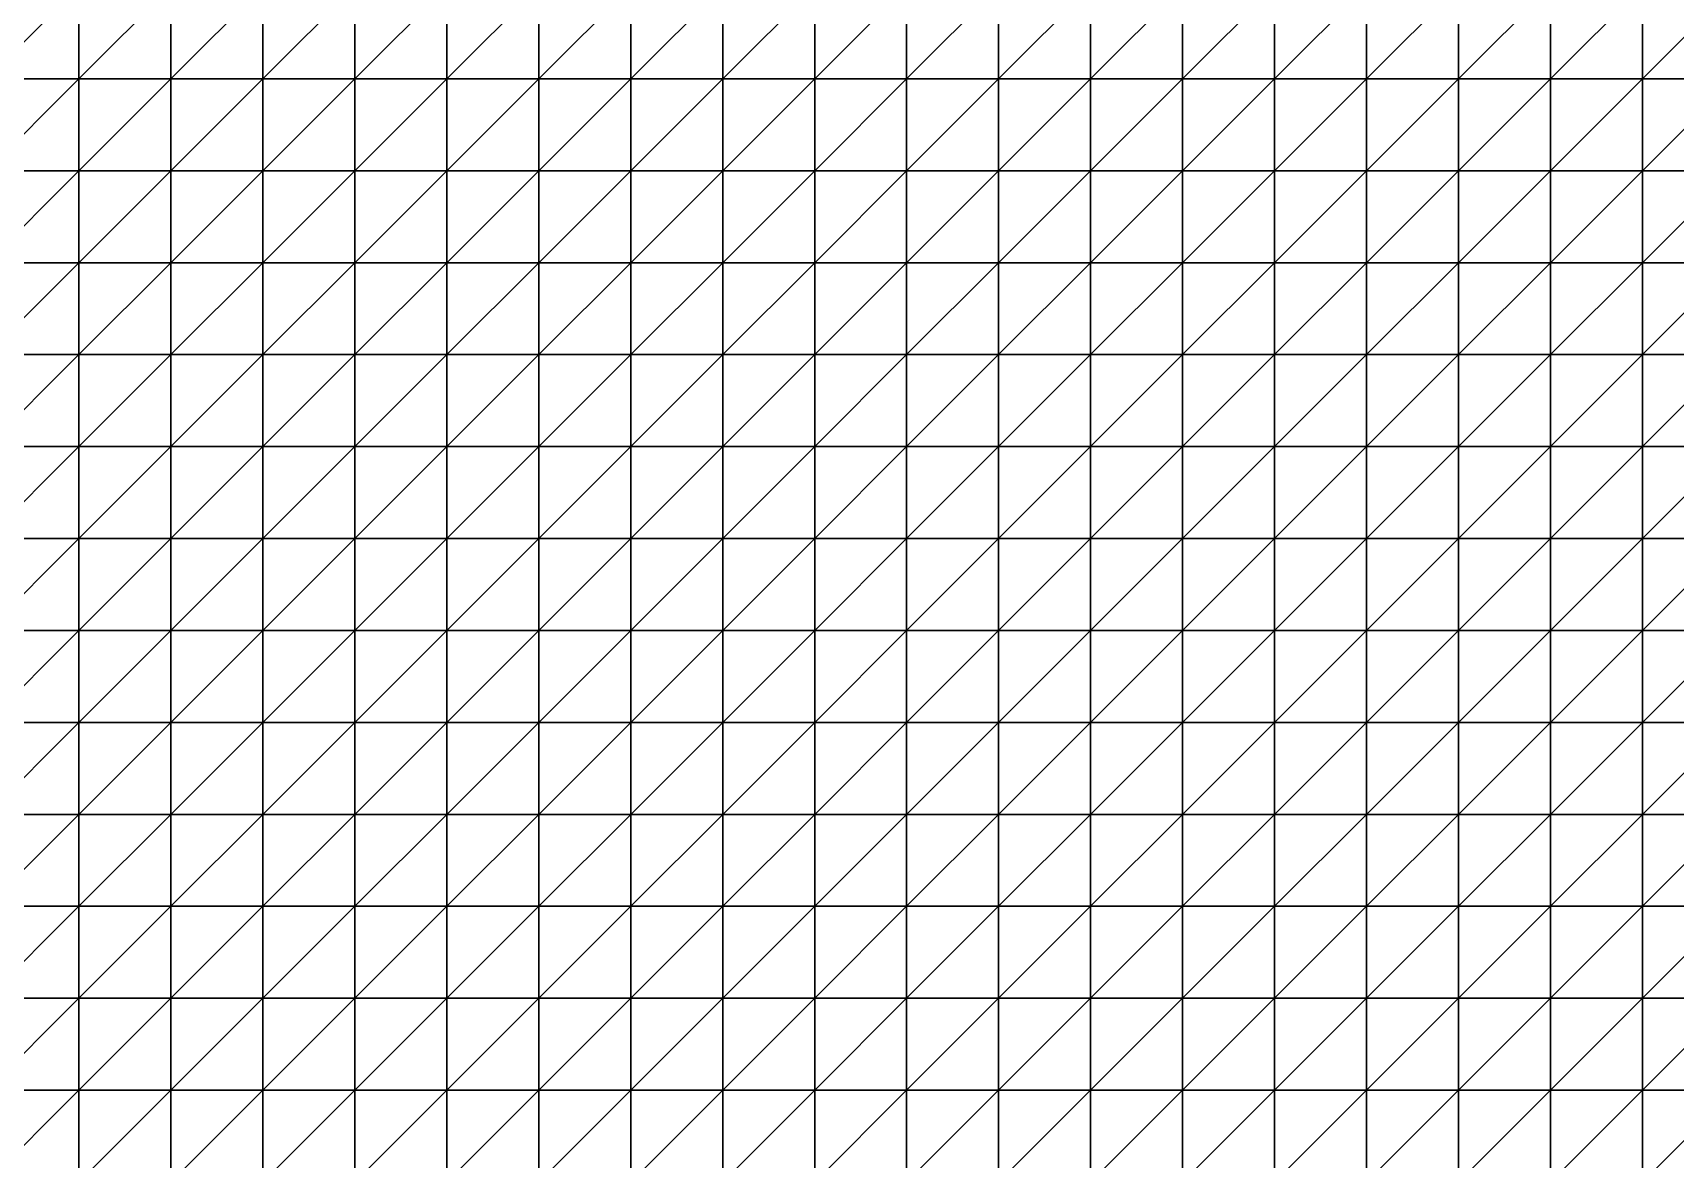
# Model space of a CAD drawing. Extents: x 504700 to 505400, y 9011750 to 9012250.
# Drawn here: x 505045 to 505223.5, y 9011872.5 to 9011995 of the extents above; entities that cross this region are included whole.
import ezdxf

# ---------------------------------------------------------------- set-up
doc = ezdxf.new("R2010")
doc.units = 0

msp = doc.modelspace()

# ---------------------------------------------------------------- linework, layer by layer
at = {"layer": 'TOPO_JUNI'}
for points in [[(505040, 9011990, 260), (505050, 9011990, 260), (505050, 9012000, 260)], [(505040, 9011990, 260), (505050, 9012000, 260), (505040, 9012000, 260)], [(505050, 9011990, 260), (505060, 9011990, 260), (505060, 9012000, 260)], [(505050, 9011990, 260), (505060, 9012000, 260), (505050, 9012000, 260)], [(505060, 9011990, 260), (505070, 9011990, 260), (505070, 9012000, 260)], [(505060, 9011990, 260), (505070, 9012000, 260), (505060, 9012000, 260)], [(505070, 9011990, 260), (505080, 9011990, 260), (505080, 9012000, 260)], [(505070, 9011990, 260), (505080, 9012000, 260), (505070, 9012000, 260)], [(505080, 9011990, 260), (505090, 9011990, 261.23), (505090, 9012000, 260)], [(505080, 9011990, 260), (505090, 9012000, 260), (505080, 9012000, 260)], [(505090, 9011990, 261.23), (505100, 9011990, 270.99), (505100, 9012000, 270)], [(505090, 9011990, 261.23), (505100, 9012000, 270), (505090, 9012000, 260)], [(505100, 9011990, 270.99), (505110, 9011990, 280.83), (505110, 9012000, 280)], [(505100, 9011990, 270.99), (505110, 9012000, 280), (505100, 9012000, 270)], [(505110, 9011990, 280.83), (505120, 9011990, 290.71), (505120, 9012000, 290)], [(505110, 9011990, 280.83), (505120, 9012000, 290), (505110, 9012000, 280)], [(505120, 9011990, 290.71), (505130, 9011990, 300.62), (505130, 9012000, 300)], [(505120, 9011990, 290.71), (505130, 9012000, 300), (505120, 9012000, 290)], [(505130, 9011990, 300.62), (505140, 9011990, 310.55), (505140, 9012000, 310)], [(505130, 9011990, 300.62), (505140, 9012000, 310), (505130, 9012000, 300)], [(505140, 9011990, 310.55), (505150, 9011990, 320.5), (505150, 9012000, 320)], [(505140, 9011990, 310.55), (505150, 9012000, 320), (505140, 9012000, 310)], [(505150, 9011990, 320.5), (505160, 9011990, 330.45), (505160, 9012000, 330)], [(505150, 9011990, 320.5), (505160, 9012000, 330), (505150, 9012000, 320)], [(505160, 9011990, 330.45), (505170, 9011990, 338.99), (505170, 9012000, 338.82)], [(505160, 9011990, 330.45), (505170, 9012000, 338.82), (505160, 9012000, 330)], [(505170, 9011990, 338.99), (505180, 9011990, 339.29), (505180, 9012000, 339.11)], [(505170, 9011990, 338.99), (505180, 9012000, 339.11), (505170, 9012000, 338.82)], [(505180, 9011990, 339.29), (505190, 9011990, 339.64), (505190, 9012000, 339.47)], [(505180, 9011990, 339.29), (505190, 9012000, 339.47), (505180, 9012000, 339.11)], [(505190, 9011990, 339.64), (505200, 9011990, 340.1), (505200, 9012000, 339.92)], [(505190, 9011990, 339.64), (505200, 9012000, 339.92), (505190, 9012000, 339.47)], [(505200, 9011990, 340.1), (505210, 9011990, 340.62), (505210, 9012000, 340.45)], [(505200, 9011990, 340.1), (505210, 9012000, 340.45), (505200, 9012000, 339.92)], [(505210, 9011990, 340.62), (505220, 9011990, 341.24), (505220, 9012000, 341.06)], [(505210, 9011990, 340.62), (505220, 9012000, 341.06), (505210, 9012000, 340.45)], [(505220, 9011990, 341.24), (505230, 9011990, 341.9), (505230, 9012000, 341.72)], [(505220, 9011990, 341.24), (505230, 9012000, 341.72), (505220, 9012000, 341.06)], [(505040, 9011980, 260), (505050, 9011980, 260), (505050, 9011990, 260)], [(505040, 9011980, 260), (505050, 9011990, 260), (505040, 9011990, 260)], [(505050, 9011980, 260), (505060, 9011980, 260), (505060, 9011990, 260)], [(505050, 9011980, 260), (505060, 9011990, 260), (505050, 9011990, 260)], [(505060, 9011980, 260), (505070, 9011980, 260), (505070, 9011990, 260)], [(505060, 9011980, 260), (505070, 9011990, 260), (505060, 9011990, 260)], [(505070, 9011980, 260), (505080, 9011980, 260), (505080, 9011990, 260)], [(505070, 9011980, 260), (505080, 9011990, 260), (505070, 9011990, 260)], [(505080, 9011980, 260), (505090, 9011980, 264.72), (505090, 9011990, 261.23)], [(505080, 9011980, 260), (505090, 9011990, 261.23), (505080, 9011990, 260)], [(505090, 9011980, 264.72), (505100, 9011980, 273.85), (505100, 9011990, 270.99)], [(505090, 9011980, 264.72), (505100, 9011990, 270.99), (505090, 9011990, 261.23)], [(505100, 9011980, 273.85), (505110, 9011980, 283.25), (505110, 9011990, 280.83)], [(505100, 9011980, 273.85), (505110, 9011990, 280.83), (505100, 9011990, 270.99)], [(505110, 9011980, 283.25), (505120, 9011980, 292.8), (505120, 9011990, 290.71)], [(505110, 9011980, 283.25), (505120, 9011990, 290.71), (505110, 9011990, 280.83)], [(505120, 9011980, 292.8), (505130, 9011980, 302.46), (505130, 9011990, 300.62)], [(505120, 9011980, 292.8), (505130, 9011990, 300.62), (505120, 9011990, 290.71)], [(505130, 9011980, 302.46), (505140, 9011980, 312.19), (505140, 9011990, 310.55)], [(505130, 9011980, 302.46), (505140, 9011990, 310.55), (505130, 9011990, 300.62)], [(505140, 9011980, 312.19), (505150, 9011980, 321.98), (505150, 9011990, 320.5)], [(505140, 9011980, 312.19), (505150, 9011990, 320.5), (505140, 9011990, 310.55)], [(505150, 9011980, 321.98), (505160, 9011980, 331.8), (505160, 9011990, 330.45)], [(505150, 9011980, 321.98), (505160, 9011990, 330.45), (505150, 9011990, 320.5)], [(505160, 9011980, 331.8), (505170, 9011980, 339.15), (505170, 9011990, 338.99)], [(505160, 9011980, 331.8), (505170, 9011990, 338.99), (505160, 9011990, 330.45)], [(505170, 9011980, 339.15), (505180, 9011980, 339.44), (505180, 9011990, 339.29)], [(505170, 9011980, 339.15), (505180, 9011990, 339.29), (505170, 9011990, 338.99)], [(505180, 9011980, 339.44), (505190, 9011980, 339.8), (505190, 9011990, 339.64)], [(505180, 9011980, 339.44), (505190, 9011990, 339.64), (505180, 9011990, 339.29)], [(505190, 9011980, 339.8), (505200, 9011980, 340.25), (505200, 9011990, 340.1)], [(505190, 9011980, 339.8), (505200, 9011990, 340.1), (505190, 9011990, 339.64)], [(505200, 9011980, 340.25), (505210, 9011980, 340.78), (505210, 9011990, 340.62)], [(505200, 9011980, 340.25), (505210, 9011990, 340.62), (505200, 9011990, 340.1)], [(505210, 9011980, 340.78), (505220, 9011980, 341.39), (505220, 9011990, 341.24)], [(505210, 9011980, 340.78), (505220, 9011990, 341.24), (505210, 9011990, 340.62)], [(505220, 9011980, 341.39), (505230, 9011980, 342.05), (505230, 9011990, 341.9)], [(505220, 9011980, 341.39), (505230, 9011990, 341.9), (505220, 9011990, 341.24)], [(505040, 9011970, 260), (505050, 9011970, 260), (505050, 9011980, 260)], [(505040, 9011970, 260), (505050, 9011980, 260), (505040, 9011980, 260)], [(505050, 9011970, 260), (505060, 9011970, 260), (505060, 9011980, 260)], [(505050, 9011970, 260), (505060, 9011980, 260), (505050, 9011980, 260)], [(505060, 9011970, 260), (505070, 9011970, 260), (505070, 9011980, 260)], [(505060, 9011970, 260), (505070, 9011980, 260), (505060, 9011980, 260)], [(505070, 9011970, 260), (505080, 9011970, 262.43), (505080, 9011980, 260)], [(505070, 9011970, 260), (505080, 9011980, 260), (505070, 9011980, 260)], [(505080, 9011970, 262.43), (505090, 9011970, 270), (505090, 9011980, 264.72)], [(505080, 9011970, 262.43), (505090, 9011980, 264.72), (505080, 9011980, 260)], [(505090, 9011970, 270), (505100, 9011970, 278.31), (505100, 9011980, 273.85)], [(505090, 9011970, 270), (505100, 9011980, 273.85), (505090, 9011980, 264.72)], [(505100, 9011970, 278.31), (505110, 9011970, 287.08), (505110, 9011980, 283.25)], [(505100, 9011970, 278.31), (505110, 9011980, 283.25), (505100, 9011980, 273.85)], [(505110, 9011970, 287.08), (505120, 9011970, 296.16), (505120, 9011980, 292.8)], [(505110, 9011970, 287.08), (505120, 9011980, 292.8), (505110, 9011980, 283.25)], [(505120, 9011970, 296.16), (505130, 9011970, 305.44), (505130, 9011980, 302.46)], [(505120, 9011970, 296.16), (505130, 9011980, 302.46), (505120, 9011980, 292.8)], [(505130, 9011970, 305.44), (505140, 9011970, 314.87), (505140, 9011980, 312.19)], [(505130, 9011970, 305.44), (505140, 9011980, 312.19), (505130, 9011980, 302.46)], [(505140, 9011970, 314.87), (505150, 9011970, 324.4), (505150, 9011980, 321.98)], [(505140, 9011970, 314.87), (505150, 9011980, 321.98), (505140, 9011980, 312.19)], [(505150, 9011970, 324.4), (505160, 9011970, 334.02), (505160, 9011980, 331.8)], [(505150, 9011970, 324.4), (505160, 9011980, 331.8), (505150, 9011980, 321.98)], [(505160, 9011970, 334.02), (505170, 9011970, 339.3), (505170, 9011980, 339.15)], [(505160, 9011970, 334.02), (505170, 9011980, 339.15), (505160, 9011980, 331.8)], [(505170, 9011970, 339.3), (505180, 9011970, 339.59), (505180, 9011980, 339.44)], [(505170, 9011970, 339.3), (505180, 9011980, 339.44), (505170, 9011980, 339.15)], [(505180, 9011970, 339.59), (505190, 9011970, 339.94), (505190, 9011980, 339.8)], [(505180, 9011970, 339.59), (505190, 9011980, 339.8), (505180, 9011980, 339.44)], [(505190, 9011970, 339.94), (505200, 9011970, 340.39), (505200, 9011980, 340.25)], [(505190, 9011970, 339.94), (505200, 9011980, 340.25), (505190, 9011980, 339.8)], [(505200, 9011970, 340.39), (505210, 9011970, 340.92), (505210, 9011980, 340.78)], [(505200, 9011970, 340.39), (505210, 9011980, 340.78), (505200, 9011980, 340.25)], [(505210, 9011970, 340.92), (505220, 9011970, 341.53), (505220, 9011980, 341.39)], [(505210, 9011970, 340.92), (505220, 9011980, 341.39), (505210, 9011980, 340.78)], [(505220, 9011970, 341.53), (505230, 9011970, 342.19), (505230, 9011980, 342.05)], [(505220, 9011970, 341.53), (505230, 9011980, 342.05), (505220, 9011980, 341.39)], [(505040, 9011960, 261.23), (505050, 9011960, 260), (505050, 9011970, 260)], [(505040, 9011960, 261.23), (505050, 9011970, 260), (505040, 9011970, 260)], [(505050, 9011960, 260), (505060, 9011960, 261.23), (505060, 9011970, 260)], [(505050, 9011960, 260), (505060, 9011970, 260), (505050, 9011970, 260)], [(505060, 9011960, 261.23), (505070, 9011960, 264.72), (505070, 9011970, 260)], [(505060, 9011960, 261.23), (505070, 9011970, 260), (505060, 9011970, 260)], [(505070, 9011960, 264.72), (505080, 9011960, 270), (505080, 9011970, 262.43)], [(505070, 9011960, 264.72), (505080, 9011970, 262.43), (505070, 9011970, 260)], [(505080, 9011960, 270), (505090, 9011960, 276.57), (505090, 9011970, 270)], [(505080, 9011960, 270), (505090, 9011970, 270), (505080, 9011970, 262.43)], [(505090, 9011960, 276.57), (505100, 9011960, 284.03), (505100, 9011970, 278.31)], [(505090, 9011960, 276.57), (505100, 9011970, 278.31), (505090, 9011970, 270)], [(505100, 9011960, 284.03), (505110, 9011960, 292.11), (505110, 9011970, 287.08)], [(505100, 9011960, 284.03), (505110, 9011970, 287.08), (505100, 9011970, 278.31)], [(505110, 9011960, 292.11), (505120, 9011960, 300.62), (505120, 9011970, 296.16)], [(505110, 9011960, 292.11), (505120, 9011970, 296.16), (505110, 9011970, 287.08)], [(505120, 9011960, 300.62), (505130, 9011960, 309.44), (505130, 9011970, 305.44)], [(505120, 9011960, 300.62), (505130, 9011970, 305.44), (505120, 9011970, 296.16)], [(505130, 9011960, 309.44), (505140, 9011960, 318.49), (505140, 9011970, 314.87)], [(505130, 9011960, 309.44), (505140, 9011970, 314.87), (505130, 9011970, 305.44)], [(505140, 9011960, 318.49), (505150, 9011960, 327.7), (505150, 9011970, 324.4)], [(505140, 9011960, 318.49), (505150, 9011970, 324.4), (505140, 9011970, 314.87)], [(505150, 9011960, 327.7), (505160, 9011960, 337.05), (505160, 9011970, 334.02)], [(505150, 9011960, 327.7), (505160, 9011970, 334.02), (505150, 9011970, 324.4)], [(505160, 9011960, 337.05), (505170, 9011960, 339.43), (505170, 9011970, 339.3)], [(505160, 9011960, 337.05), (505170, 9011970, 339.3), (505160, 9011970, 334.02)], [(505170, 9011960, 339.43), (505180, 9011960, 339.71), (505180, 9011970, 339.59)], [(505170, 9011960, 339.43), (505180, 9011970, 339.59), (505170, 9011970, 339.3)], [(505180, 9011960, 339.71), (505190, 9011960, 340.07), (505190, 9011970, 339.94)], [(505180, 9011960, 339.71), (505190, 9011970, 339.94), (505180, 9011970, 339.59)], [(505190, 9011960, 340.07), (505200, 9011960, 340.52), (505200, 9011970, 340.39)], [(505190, 9011960, 340.07), (505200, 9011970, 340.39), (505190, 9011970, 339.94)], [(505200, 9011960, 340.52), (505210, 9011960, 341.04), (505210, 9011970, 340.92)], [(505200, 9011960, 340.52), (505210, 9011970, 340.92), (505200, 9011970, 340.39)], [(505210, 9011960, 341.04), (505220, 9011960, 341.65), (505220, 9011970, 341.53)], [(505210, 9011960, 341.04), (505220, 9011970, 341.53), (505210, 9011970, 340.92)], [(505220, 9011960, 341.65), (505230, 9011960, 342.31), (505230, 9011970, 342.19)], [(505220, 9011960, 341.65), (505230, 9011970, 342.19), (505220, 9011970, 341.53)], [(505040, 9011950, 270.99), (505050, 9011950, 270), (505050, 9011960, 260)], [(505040, 9011950, 270.99), (505050, 9011960, 260), (505040, 9011960, 261.23)], [(505050, 9011950, 270), (505060, 9011950, 270.99), (505060, 9011960, 261.23)], [(505050, 9011950, 270), (505060, 9011960, 261.23), (505050, 9011960, 260)], [(505060, 9011950, 270.99), (505070, 9011950, 273.85), (505070, 9011960, 264.72)], [(505060, 9011950, 270.99), (505070, 9011960, 264.72), (505060, 9011960, 261.23)], [(505070, 9011950, 273.85), (505080, 9011950, 278.31), (505080, 9011960, 270)], [(505070, 9011950, 273.85), (505080, 9011960, 270), (505070, 9011960, 264.72)], [(505080, 9011950, 278.31), (505090, 9011950, 284.03), (505090, 9011960, 276.57)], [(505080, 9011950, 278.31), (505090, 9011960, 276.57), (505080, 9011960, 270)], [(505090, 9011950, 284.03), (505100, 9011950, 290.71), (505100, 9011960, 284.03)], [(505090, 9011950, 284.03), (505100, 9011960, 284.03), (505090, 9011960, 276.57)], [(505100, 9011950, 290.71), (505110, 9011950, 298.1), (505110, 9011960, 292.11)], [(505100, 9011950, 290.71), (505110, 9011960, 292.11), (505100, 9011960, 284.03)], [(505110, 9011950, 298.1), (505120, 9011950, 306.02), (505120, 9011960, 300.62)], [(505110, 9011950, 298.1), (505120, 9011960, 300.62), (505110, 9011960, 292.11)], [(505120, 9011950, 306.02), (505130, 9011950, 314.34), (505130, 9011960, 309.44)], [(505120, 9011950, 306.02), (505130, 9011960, 309.44), (505120, 9011960, 300.62)], [(505130, 9011950, 314.34), (505140, 9011950, 322.96), (505140, 9011960, 318.49)], [(505130, 9011950, 314.34), (505140, 9011960, 318.49), (505130, 9011960, 309.44)], [(505140, 9011950, 322.96), (505150, 9011950, 331.8), (505150, 9011960, 327.7)], [(505140, 9011950, 322.96), (505150, 9011960, 327.7), (505140, 9011960, 318.49)], [(505150, 9011950, 331.8), (505160, 9011950, 339.34), (505160, 9011960, 337.05)], [(505150, 9011950, 331.8), (505160, 9011960, 337.05), (505150, 9011960, 327.7)], [(505160, 9011950, 339.34), (505170, 9011950, 339.54), (505170, 9011960, 339.43)], [(505160, 9011950, 339.34), (505170, 9011960, 339.43), (505160, 9011960, 337.05)], [(505170, 9011950, 339.54), (505180, 9011950, 339.83), (505180, 9011960, 339.71)], [(505170, 9011950, 339.54), (505180, 9011960, 339.71), (505170, 9011960, 339.43)], [(505180, 9011950, 339.83), (505190, 9011950, 340.18), (505190, 9011960, 340.07)], [(505180, 9011950, 339.83), (505190, 9011960, 340.07), (505180, 9011960, 339.71)], [(505190, 9011950, 340.18), (505200, 9011950, 340.63), (505200, 9011960, 340.52)], [(505190, 9011950, 340.18), (505200, 9011960, 340.52), (505190, 9011960, 340.07)], [(505200, 9011950, 340.63), (505210, 9011950, 341.15), (505210, 9011960, 341.04)], [(505200, 9011950, 340.63), (505210, 9011960, 341.04), (505200, 9011960, 340.52)], [(505210, 9011950, 341.15), (505220, 9011950, 341.76), (505220, 9011960, 341.65)], [(505210, 9011950, 341.15), (505220, 9011960, 341.65), (505210, 9011960, 341.04)], [(505220, 9011950, 341.76), (505230, 9011950, 342.42), (505230, 9011960, 342.31)], [(505220, 9011950, 341.76), (505230, 9011960, 342.31), (505220, 9011960, 341.65)], [(505040, 9011940, 280.83), (505050, 9011940, 280), (505050, 9011950, 270)], [(505040, 9011940, 280.83), (505050, 9011950, 270), (505040, 9011950, 270.99)], [(505050, 9011940, 280), (505060, 9011940, 280.83), (505060, 9011950, 270.99)], [(505050, 9011940, 280), (505060, 9011950, 270.99), (505050, 9011950, 270)], [(505060, 9011940, 280.83), (505070, 9011940, 283.25), (505070, 9011950, 273.85)], [(505060, 9011940, 280.83), (505070, 9011950, 273.85), (505060, 9011950, 270.99)], [(505070, 9011940, 283.25), (505080, 9011940, 287.08), (505080, 9011950, 278.31)], [(505070, 9011940, 283.25), (505080, 9011950, 278.31), (505070, 9011950, 273.85)], [(505080, 9011940, 287.08), (505090, 9011940, 292.11), (505090, 9011950, 284.03)], [(505080, 9011940, 287.08), (505090, 9011950, 284.03), (505080, 9011950, 278.31)], [(505090, 9011940, 292.11), (505100, 9011940, 298.1), (505100, 9011950, 290.71)], [(505090, 9011940, 292.11), (505100, 9011950, 290.71), (505090, 9011950, 284.03)], [(505100, 9011940, 298.1), (505110, 9011940, 304.85), (505110, 9011950, 298.1)], [(505100, 9011940, 298.1), (505110, 9011950, 298.1), (505100, 9011950, 290.71)], [(505110, 9011940, 304.85), (505120, 9011940, 312.19), (505120, 9011950, 306.02)], [(505110, 9011940, 304.85), (505120, 9011950, 306.02), (505110, 9011950, 298.1)], [(505120, 9011940, 312.19), (505130, 9011940, 320), (505130, 9011950, 314.34)], [(505120, 9011940, 312.19), (505130, 9011950, 314.34), (505120, 9011950, 306.02)], [(505130, 9011940, 320), (505140, 9011940, 328.17), (505140, 9011950, 322.96)], [(505130, 9011940, 320), (505140, 9011950, 322.96), (505130, 9011950, 314.34)], [(505140, 9011940, 328.17), (505150, 9011940, 336.62), (505150, 9011950, 331.8)], [(505140, 9011940, 328.17), (505150, 9011950, 331.8), (505140, 9011950, 322.96)], [(505150, 9011940, 336.62), (505160, 9011940, 339.44), (505160, 9011950, 339.34)], [(505150, 9011940, 336.62), (505160, 9011950, 339.34), (505150, 9011950, 331.8)], [(505160, 9011940, 339.44), (505170, 9011940, 339.64), (505170, 9011950, 339.54)], [(505160, 9011940, 339.44), (505170, 9011950, 339.54), (505160, 9011950, 339.34)], [(505170, 9011940, 339.64), (505180, 9011940, 339.92), (505180, 9011950, 339.83)], [(505170, 9011940, 339.64), (505180, 9011950, 339.83), (505170, 9011950, 339.54)], [(505180, 9011940, 339.92), (505190, 9011940, 340.27), (505190, 9011950, 340.18)], [(505180, 9011940, 339.92), (505190, 9011950, 340.18), (505180, 9011950, 339.83)], [(505190, 9011940, 340.27), (505200, 9011940, 340.72), (505200, 9011950, 340.63)], [(505190, 9011940, 340.27), (505200, 9011950, 340.63), (505190, 9011950, 340.18)], [(505200, 9011940, 340.72), (505210, 9011940, 341.24), (505210, 9011950, 341.15)], [(505200, 9011940, 340.72), (505210, 9011950, 341.15), (505200, 9011950, 340.63)], [(505210, 9011940, 341.24), (505220, 9011940, 341.85), (505220, 9011950, 341.76)], [(505210, 9011940, 341.24), (505220, 9011950, 341.76), (505210, 9011950, 341.15)], [(505220, 9011940, 341.85), (505230, 9011940, 342.51), (505230, 9011950, 342.42)], [(505220, 9011940, 341.85), (505230, 9011950, 342.42), (505220, 9011950, 341.76)], [(505040, 9011930, 290.71), (505050, 9011930, 290), (505050, 9011940, 280)], [(505040, 9011930, 290.71), (505050, 9011940, 280), (505040, 9011940, 280.83)], [(505050, 9011930, 290), (505060, 9011930, 290.71), (505060, 9011940, 280.83)], [(505050, 9011930, 290), (505060, 9011940, 280.83), (505050, 9011940, 280)], [(505060, 9011930, 290.71), (505070, 9011930, 292.8), (505070, 9011940, 283.25)], [(505060, 9011930, 290.71), (505070, 9011940, 283.25), (505060, 9011940, 280.83)], [(505070, 9011930, 292.8), (505080, 9011930, 296.16), (505080, 9011940, 287.08)], [(505070, 9011930, 292.8), (505080, 9011940, 287.08), (505070, 9011940, 283.25)], [(505080, 9011930, 296.16), (505090, 9011930, 300.62), (505090, 9011940, 292.11)], [(505080, 9011930, 296.16), (505090, 9011940, 292.11), (505080, 9011940, 287.08)], [(505090, 9011930, 300.62), (505100, 9011930, 306.02), (505100, 9011940, 298.1)], [(505090, 9011930, 300.62), (505100, 9011940, 298.1), (505090, 9011940, 292.11)], [(505100, 9011930, 306.02), (505110, 9011930, 312.19), (505110, 9011940, 304.85)], [(505100, 9011930, 306.02), (505110, 9011940, 304.85), (505100, 9011940, 298.1)], [(505110, 9011930, 312.19), (505120, 9011930, 319), (505120, 9011940, 312.19)], [(505110, 9011930, 312.19), (505120, 9011940, 312.19), (505110, 9011940, 304.85)], [(505120, 9011930, 319), (505130, 9011930, 326.3), (505130, 9011940, 320)], [(505120, 9011930, 319), (505130, 9011940, 320), (505120, 9011940, 312.19)], [(505130, 9011930, 326.3), (505140, 9011930, 334.02), (505140, 9011940, 328.17)], [(505130, 9011930, 326.3), (505140, 9011940, 328.17), (505130, 9011940, 320)], [(505140, 9011930, 334.02), (505150, 9011930, 339.38), (505150, 9011940, 336.62)], [(505140, 9011930, 334.02), (505150, 9011940, 336.62), (505140, 9011940, 328.17)], [(505150, 9011930, 339.38), (505160, 9011930, 339.53), (505160, 9011940, 339.44)], [(505150, 9011930, 339.38), (505160, 9011940, 339.44), (505150, 9011940, 336.62)], [(505160, 9011930, 339.53), (505170, 9011930, 339.73), (505170, 9011940, 339.64)], [(505160, 9011930, 339.53), (505170, 9011940, 339.64), (505160, 9011940, 339.44)], [(505170, 9011930, 339.73), (505180, 9011930, 340.01), (505180, 9011940, 339.92)], [(505170, 9011930, 339.73), (505180, 9011940, 339.92), (505170, 9011940, 339.64)], [(505180, 9011930, 340.01), (505190, 9011930, 340.36), (505190, 9011940, 340.27)], [(505180, 9011930, 340.01), (505190, 9011940, 340.27), (505180, 9011940, 339.92)], [(505190, 9011930, 340.36), (505200, 9011930, 340.81), (505200, 9011940, 340.72)], [(505190, 9011930, 340.36), (505200, 9011940, 340.72), (505190, 9011940, 340.27)], [(505200, 9011930, 340.81), (505210, 9011930, 341.32), (505210, 9011940, 341.24)], [(505200, 9011930, 340.81), (505210, 9011940, 341.24), (505200, 9011940, 340.72)], [(505210, 9011930, 341.32), (505220, 9011930, 341.93), (505220, 9011940, 341.85)], [(505210, 9011930, 341.32), (505220, 9011940, 341.85), (505210, 9011940, 341.24)], [(505220, 9011930, 341.93), (505230, 9011930, 342.59), (505230, 9011940, 342.51)], [(505220, 9011930, 341.93), (505230, 9011940, 342.51), (505220, 9011940, 341.85)], [(505040, 9011920, 300.62), (505050, 9011920, 300), (505050, 9011930, 290)], [(505040, 9011920, 300.62), (505050, 9011930, 290), (505040, 9011930, 290.71)], [(505050, 9011920, 300), (505060, 9011920, 300.62), (505060, 9011930, 290.71)], [(505050, 9011920, 300), (505060, 9011930, 290.71), (505050, 9011930, 290)], [(505060, 9011920, 300.62), (505070, 9011920, 302.46), (505070, 9011930, 292.8)], [(505060, 9011920, 300.62), (505070, 9011930, 292.8), (505060, 9011930, 290.71)], [(505070, 9011920, 302.46), (505080, 9011920, 305.44), (505080, 9011930, 296.16)], [(505070, 9011920, 302.46), (505080, 9011930, 296.16), (505070, 9011930, 292.8)], [(505080, 9011920, 305.44), (505090, 9011920, 309.44), (505090, 9011930, 300.62)], [(505080, 9011920, 305.44), (505090, 9011930, 300.62), (505080, 9011930, 296.16)], [(505090, 9011920, 309.44), (505100, 9011920, 314.34), (505100, 9011930, 306.02)], [(505090, 9011920, 309.44), (505100, 9011930, 306.02), (505090, 9011930, 300.62)], [(505100, 9011920, 314.34), (505110, 9011920, 320), (505110, 9011930, 312.19)], [(505100, 9011920, 314.34), (505110, 9011930, 312.19), (505100, 9011930, 306.02)], [(505110, 9011920, 320), (505120, 9011920, 326.3), (505120, 9011930, 319)], [(505110, 9011920, 320), (505120, 9011930, 319), (505110, 9011930, 312.19)], [(505120, 9011920, 326.3), (505130, 9011920, 333.14), (505130, 9011930, 326.3)], [(505120, 9011920, 326.3), (505130, 9011930, 326.3), (505120, 9011930, 319)], [(505130, 9011920, 333.14), (505140, 9011920, 339.36), (505140, 9011930, 334.02)], [(505130, 9011920, 333.14), (505140, 9011930, 334.02), (505130, 9011930, 326.3)], [(505140, 9011920, 339.36), (505150, 9011920, 339.46), (505150, 9011930, 339.38)], [(505140, 9011920, 339.36), (505150, 9011930, 339.38), (505140, 9011930, 334.02)], [(505150, 9011920, 339.46), (505160, 9011920, 339.61), (505160, 9011930, 339.53)], [(505150, 9011920, 339.46), (505160, 9011930, 339.53), (505150, 9011930, 339.38)], [(505160, 9011920, 339.61), (505170, 9011920, 339.8), (505170, 9011930, 339.73)], [(505160, 9011920, 339.61), (505170, 9011930, 339.73), (505160, 9011930, 339.53)], [(505170, 9011920, 339.8), (505180, 9011920, 340.08), (505180, 9011930, 340.01)], [(505170, 9011920, 339.8), (505180, 9011930, 340.01), (505170, 9011930, 339.73)], [(505180, 9011920, 340.08), (505190, 9011920, 340.42), (505190, 9011930, 340.36)], [(505180, 9011920, 340.08), (505190, 9011930, 340.36), (505180, 9011930, 340.01)], [(505190, 9011920, 340.42), (505200, 9011920, 340.87), (505200, 9011930, 340.81)], [(505190, 9011920, 340.42), (505200, 9011930, 340.81), (505190, 9011930, 340.36)], [(505200, 9011920, 340.87), (505210, 9011920, 341.38), (505210, 9011930, 341.32)], [(505200, 9011920, 340.87), (505210, 9011930, 341.32), (505200, 9011930, 340.81)], [(505210, 9011920, 341.38), (505220, 9011920, 341.99), (505220, 9011930, 341.93)], [(505210, 9011920, 341.38), (505220, 9011930, 341.93), (505210, 9011930, 341.32)], [(505220, 9011920, 341.99), (505230, 9011920, 342.64), (505230, 9011930, 342.59)], [(505220, 9011920, 341.99), (505230, 9011930, 342.59), (505220, 9011930, 341.93)], [(505040, 9011910, 310.55), (505050, 9011910, 310), (505050, 9011920, 300)], [(505040, 9011910, 310.55), (505050, 9011920, 300), (505040, 9011920, 300.62)], [(505050, 9011910, 310), (505060, 9011910, 310.55), (505060, 9011920, 300.62)], [(505050, 9011910, 310), (505060, 9011920, 300.62), (505050, 9011920, 300)], [(505060, 9011910, 310.55), (505070, 9011910, 312.19), (505070, 9011920, 302.46)], [(505060, 9011910, 310.55), (505070, 9011920, 302.46), (505060, 9011920, 300.62)], [(505070, 9011910, 312.19), (505080, 9011910, 314.87), (505080, 9011920, 305.44)], [(505070, 9011910, 312.19), (505080, 9011920, 305.44), (505070, 9011920, 302.46)], [(505080, 9011910, 314.87), (505090, 9011910, 318.49), (505090, 9011920, 309.44)], [(505080, 9011910, 314.87), (505090, 9011920, 309.44), (505080, 9011920, 305.44)], [(505090, 9011910, 318.49), (505100, 9011910, 322.96), (505100, 9011920, 314.34)], [(505090, 9011910, 318.49), (505100, 9011920, 314.34), (505090, 9011920, 309.44)], [(505100, 9011910, 322.96), (505110, 9011910, 328.17), (505110, 9011920, 320)], [(505100, 9011910, 322.96), (505110, 9011920, 320), (505100, 9011920, 314.34)], [(505110, 9011910, 328.17), (505120, 9011910, 334.02), (505120, 9011920, 326.3)], [(505110, 9011910, 328.17), (505120, 9011920, 326.3), (505110, 9011920, 320)], [(505120, 9011910, 334.02), (505130, 9011910, 339.34), (505130, 9011920, 333.14)], [(505120, 9011910, 334.02), (505130, 9011920, 333.14), (505120, 9011920, 326.3)], [(505130, 9011910, 339.34), (505140, 9011910, 339.43), (505140, 9011920, 339.36)], [(505130, 9011910, 339.34), (505140, 9011920, 339.36), (505130, 9011920, 333.14)], [(505140, 9011910, 339.43), (505150, 9011910, 339.53), (505150, 9011920, 339.46)], [(505140, 9011910, 339.43), (505150, 9011920, 339.46), (505140, 9011920, 339.36)], [(505150, 9011910, 339.53), (505160, 9011910, 339.68), (505160, 9011920, 339.61)], [(505150, 9011910, 339.53), (505160, 9011920, 339.61), (505150, 9011920, 339.46)], [(505160, 9011910, 339.68), (505170, 9011910, 339.87), (505170, 9011920, 339.8)], [(505160, 9011910, 339.68), (505170, 9011920, 339.8), (505160, 9011920, 339.61)], [(505170, 9011910, 339.87), (505180, 9011910, 340.14), (505180, 9011920, 340.08)], [(505170, 9011910, 339.87), (505180, 9011920, 340.08), (505170, 9011920, 339.8)], [(505180, 9011910, 340.14), (505190, 9011910, 340.48), (505190, 9011920, 340.42)], [(505180, 9011910, 340.14), (505190, 9011920, 340.42), (505180, 9011920, 340.08)], [(505190, 9011910, 340.48), (505200, 9011910, 340.92), (505200, 9011920, 340.87)], [(505190, 9011910, 340.48), (505200, 9011920, 340.87), (505190, 9011920, 340.42)], [(505200, 9011910, 340.92), (505210, 9011910, 341.43), (505210, 9011920, 341.38)], [(505200, 9011910, 340.92), (505210, 9011920, 341.38), (505200, 9011920, 340.87)], [(505210, 9011910, 341.43), (505220, 9011910, 342.03), (505220, 9011920, 341.99)], [(505210, 9011910, 341.43), (505220, 9011920, 341.99), (505210, 9011920, 341.38)], [(505220, 9011910, 342.03), (505230, 9011910, 342.69), (505230, 9011920, 342.64)], [(505220, 9011910, 342.03), (505230, 9011920, 342.64), (505220, 9011920, 341.99)], [(505040, 9011900, 320.5), (505050, 9011900, 320), (505050, 9011910, 310)], [(505040, 9011900, 320.5), (505050, 9011910, 310), (505040, 9011910, 310.55)], [(505050, 9011900, 320), (505060, 9011900, 320.5), (505060, 9011910, 310.55)], [(505050, 9011900, 320), (505060, 9011910, 310.55), (505050, 9011910, 310)], [(505060, 9011900, 320.5), (505070, 9011900, 321.98), (505070, 9011910, 312.19)], [(505060, 9011900, 320.5), (505070, 9011910, 312.19), (505060, 9011910, 310.55)], [(505070, 9011900, 321.98), (505080, 9011900, 324.4), (505080, 9011910, 314.87)], [(505070, 9011900, 321.98), (505080, 9011910, 314.87), (505070, 9011910, 312.19)], [(505080, 9011900, 324.4), (505090, 9011900, 327.7), (505090, 9011910, 318.49)], [(505080, 9011900, 324.4), (505090, 9011910, 318.49), (505080, 9011910, 314.87)], [(505090, 9011900, 327.7), (505100, 9011900, 331.8), (505100, 9011910, 322.96)], [(505090, 9011900, 327.7), (505100, 9011910, 322.96), (505090, 9011910, 318.49)], [(505100, 9011900, 331.8), (505110, 9011900, 336.62), (505110, 9011910, 328.17)], [(505100, 9011900, 331.8), (505110, 9011910, 328.17), (505100, 9011910, 322.96)], [(505110, 9011900, 336.62), (505120, 9011900, 339.31), (505120, 9011910, 334.02)], [(505110, 9011900, 336.62), (505120, 9011910, 334.02), (505110, 9011910, 328.17)], [(505120, 9011900, 339.31), (505130, 9011900, 339.41), (505130, 9011910, 339.34)], [(505120, 9011900, 339.31), (505130, 9011910, 339.34), (505120, 9011910, 334.02)], [(505130, 9011900, 339.41), (505140, 9011900, 339.5), (505140, 9011910, 339.43)], [(505130, 9011900, 339.41), (505140, 9011910, 339.43), (505130, 9011910, 339.34)], [(505140, 9011900, 339.5), (505150, 9011900, 339.59), (505150, 9011910, 339.53)], [(505140, 9011900, 339.5), (505150, 9011910, 339.53), (505140, 9011910, 339.43)], [(505150, 9011900, 339.59), (505160, 9011900, 339.73), (505160, 9011910, 339.68)], [(505150, 9011900, 339.59), (505160, 9011910, 339.68), (505150, 9011910, 339.53)], [(505160, 9011900, 339.73), (505170, 9011900, 339.91), (505170, 9011910, 339.87)], [(505160, 9011900, 339.73), (505170, 9011910, 339.87), (505160, 9011910, 339.68)], [(505170, 9011900, 339.91), (505180, 9011900, 340.18), (505180, 9011910, 340.14)], [(505170, 9011900, 339.91), (505180, 9011910, 340.14), (505170, 9011910, 339.87)], [(505180, 9011900, 340.18), (505190, 9011900, 340.52), (505190, 9011910, 340.48)], [(505180, 9011900, 340.18), (505190, 9011910, 340.48), (505180, 9011910, 340.14)], [(505190, 9011900, 340.52), (505200, 9011900, 340.95), (505200, 9011910, 340.92)], [(505190, 9011900, 340.52), (505200, 9011910, 340.92), (505190, 9011910, 340.48)], [(505200, 9011900, 340.95), (505210, 9011900, 341.46), (505210, 9011910, 341.43)], [(505200, 9011900, 340.95), (505210, 9011910, 341.43), (505200, 9011910, 340.92)], [(505210, 9011900, 341.46), (505220, 9011900, 342.06), (505220, 9011910, 342.03)], [(505210, 9011900, 341.46), (505220, 9011910, 342.03), (505210, 9011910, 341.43)], [(505220, 9011900, 342.06), (505230, 9011900, 342.72), (505230, 9011910, 342.69)], [(505220, 9011900, 342.06), (505230, 9011910, 342.69), (505220, 9011910, 342.03)], [(505040, 9011890, 330.45), (505050, 9011890, 330), (505050, 9011900, 320)], [(505040, 9011890, 330.45), (505050, 9011900, 320), (505040, 9011900, 320.5)], [(505050, 9011890, 330), (505060, 9011890, 330.45), (505060, 9011900, 320.5)], [(505050, 9011890, 330), (505060, 9011900, 320.5), (505050, 9011900, 320)], [(505060, 9011890, 330.45), (505070, 9011890, 331.8), (505070, 9011900, 321.98)], [(505060, 9011890, 330.45), (505070, 9011900, 321.98), (505060, 9011900, 320.5)], [(505070, 9011890, 331.8), (505080, 9011890, 334.02), (505080, 9011900, 324.4)], [(505070, 9011890, 331.8), (505080, 9011900, 324.4), (505070, 9011900, 321.98)], [(505080, 9011890, 334.02), (505090, 9011890, 337.05), (505090, 9011900, 327.7)], [(505080, 9011890, 334.02), (505090, 9011900, 327.7), (505080, 9011900, 324.4)], [(505090, 9011890, 337.05), (505100, 9011890, 339.07), (505100, 9011900, 331.8)], [(505090, 9011890, 337.05), (505100, 9011900, 331.8), (505090, 9011900, 327.7)], [(505100, 9011890, 339.07), (505110, 9011890, 339.26), (505110, 9011900, 336.62)], [(505100, 9011890, 339.07), (505110, 9011900, 336.62), (505100, 9011900, 331.8)], [(505110, 9011890, 339.26), (505120, 9011890, 339.38), (505120, 9011900, 339.31)], [(505110, 9011890, 339.26), (505120, 9011900, 339.31), (505110, 9011900, 336.62)], [(505120, 9011890, 339.38), (505130, 9011890, 339.47), (505130, 9011900, 339.41)], [(505120, 9011890, 339.38), (505130, 9011900, 339.41), (505120, 9011900, 339.31)], [(505130, 9011890, 339.47), (505140, 9011890, 339.55), (505140, 9011900, 339.5)], [(505130, 9011890, 339.47), (505140, 9011900, 339.5), (505130, 9011900, 339.41)], [(505140, 9011890, 339.55), (505150, 9011890, 339.64), (505150, 9011900, 339.59)], [(505140, 9011890, 339.55), (505150, 9011900, 339.59), (505140, 9011900, 339.5)], [(505150, 9011890, 339.64), (505160, 9011890, 339.77), (505160, 9011900, 339.73)], [(505150, 9011890, 339.64), (505160, 9011900, 339.73), (505150, 9011900, 339.59)], [(505160, 9011890, 339.77), (505170, 9011890, 339.95), (505170, 9011900, 339.91)], [(505160, 9011890, 339.77), (505170, 9011900, 339.91), (505160, 9011900, 339.73)], [(505170, 9011890, 339.95), (505180, 9011890, 340.21), (505180, 9011900, 340.18)], [(505170, 9011890, 339.95), (505180, 9011900, 340.18), (505170, 9011900, 339.91)], [(505180, 9011890, 340.21), (505190, 9011890, 340.54), (505190, 9011900, 340.52)], [(505180, 9011890, 340.21), (505190, 9011900, 340.52), (505180, 9011900, 340.18)], [(505190, 9011890, 340.54), (505200, 9011890, 340.98), (505200, 9011900, 340.95)], [(505190, 9011890, 340.54), (505200, 9011900, 340.95), (505190, 9011900, 340.52)], [(505200, 9011890, 340.98), (505210, 9011890, 341.48), (505210, 9011900, 341.46)], [(505200, 9011890, 340.98), (505210, 9011900, 341.46), (505200, 9011900, 340.95)], [(505210, 9011890, 341.48), (505220, 9011890, 342.08), (505220, 9011900, 342.06)], [(505210, 9011890, 341.48), (505220, 9011900, 342.06), (505210, 9011900, 341.46)], [(505220, 9011890, 342.08), (505230, 9011890, 342.74), (505230, 9011900, 342.72)], [(505220, 9011890, 342.08), (505230, 9011900, 342.72), (505220, 9011900, 342.06)], [(505040, 9011880, 336.04), (505050, 9011880, 336.84), (505050, 9011890, 330)], [(505040, 9011880, 336.04), (505050, 9011890, 330), (505040, 9011890, 330.45)], [(505050, 9011880, 336.84), (505060, 9011880, 337.51), (505060, 9011890, 330.45)], [(505050, 9011880, 336.84), (505060, 9011890, 330.45), (505050, 9011890, 330)], [(505060, 9011880, 337.51), (505070, 9011880, 338.09), (505070, 9011890, 331.8)], [(505060, 9011880, 337.51), (505070, 9011890, 331.8), (505060, 9011890, 330.45)], [(505070, 9011880, 338.09), (505080, 9011880, 338.54), (505080, 9011890, 334.02)], [(505070, 9011880, 338.09), (505080, 9011890, 334.02), (505070, 9011890, 331.8)], [(505080, 9011880, 338.54), (505090, 9011880, 338.9), (505090, 9011890, 337.05)], [(505080, 9011880, 338.54), (505090, 9011890, 337.05), (505080, 9011890, 334.02)], [(505090, 9011880, 338.9), (505100, 9011880, 339.15), (505100, 9011890, 339.07)], [(505090, 9011880, 338.9), (505100, 9011890, 339.07), (505090, 9011890, 337.05)], [(505100, 9011880, 339.15), (505110, 9011880, 339.33), (505110, 9011890, 339.26)], [(505100, 9011880, 339.15), (505110, 9011890, 339.26), (505100, 9011890, 339.07)], [(505110, 9011880, 339.33), (505120, 9011880, 339.44), (505120, 9011890, 339.38)], [(505110, 9011880, 339.33), (505120, 9011890, 339.38), (505110, 9011890, 339.26)], [(505120, 9011880, 339.44), (505130, 9011880, 339.52), (505130, 9011890, 339.47)], [(505120, 9011880, 339.44), (505130, 9011890, 339.47), (505120, 9011890, 339.38)], [(505130, 9011880, 339.52), (505140, 9011880, 339.59), (505140, 9011890, 339.55)], [(505130, 9011880, 339.52), (505140, 9011890, 339.55), (505130, 9011890, 339.47)], [(505140, 9011880, 339.59), (505150, 9011880, 339.67), (505150, 9011890, 339.64)], [(505140, 9011880, 339.59), (505150, 9011890, 339.64), (505140, 9011890, 339.55)], [(505150, 9011880, 339.67), (505160, 9011880, 339.8), (505160, 9011890, 339.77)], [(505150, 9011880, 339.67), (505160, 9011890, 339.77), (505150, 9011890, 339.64)], [(505160, 9011880, 339.8), (505170, 9011880, 339.97), (505170, 9011890, 339.95)], [(505160, 9011880, 339.8), (505170, 9011890, 339.95), (505160, 9011890, 339.77)], [(505170, 9011880, 339.97), (505180, 9011880, 340.23), (505180, 9011890, 340.21)], [(505170, 9011880, 339.97), (505180, 9011890, 340.21), (505170, 9011890, 339.95)], [(505180, 9011880, 340.23), (505190, 9011880, 340.56), (505190, 9011890, 340.54)], [(505180, 9011880, 340.23), (505190, 9011890, 340.54), (505180, 9011890, 340.21)], [(505190, 9011880, 340.56), (505200, 9011880, 340.99), (505200, 9011890, 340.98)], [(505190, 9011880, 340.56), (505200, 9011890, 340.98), (505190, 9011890, 340.54)], [(505200, 9011880, 340.99), (505210, 9011880, 341.49), (505210, 9011890, 341.48)], [(505200, 9011880, 340.99), (505210, 9011890, 341.48), (505200, 9011890, 340.98)], [(505210, 9011880, 341.49), (505220, 9011880, 342.09), (505220, 9011890, 342.08)], [(505210, 9011880, 341.49), (505220, 9011890, 342.08), (505210, 9011890, 341.48)], [(505220, 9011880, 342.09), (505230, 9011880, 342.74), (505230, 9011890, 342.74)], [(505220, 9011880, 342.09), (505230, 9011890, 342.74), (505220, 9011890, 342.08)], [(505040, 9011870, 336.17), (505050, 9011870, 336.96), (505050, 9011880, 336.84)], [(505040, 9011870, 336.17), (505050, 9011880, 336.84), (505040, 9011880, 336.04)], [(505050, 9011870, 336.96), (505060, 9011870, 337.62), (505060, 9011880, 337.51)], [(505050, 9011870, 336.96), (505060, 9011880, 337.51), (505050, 9011880, 336.84)], [(505060, 9011870, 337.62), (505070, 9011870, 338.19), (505070, 9011880, 338.09)], [(505060, 9011870, 337.62), (505070, 9011880, 338.09), (505060, 9011880, 337.51)], [(505070, 9011870, 338.19), (505080, 9011870, 338.63), (505080, 9011880, 338.54)], [(505070, 9011870, 338.19), (505080, 9011880, 338.54), (505070, 9011880, 338.09)], [(505080, 9011870, 338.63), (505090, 9011870, 338.98), (505090, 9011880, 338.9)], [(505080, 9011870, 338.63), (505090, 9011880, 338.9), (505080, 9011880, 338.54)], [(505090, 9011870, 338.98), (505100, 9011870, 339.21), (505100, 9011880, 339.15)], [(505090, 9011870, 338.98), (505100, 9011880, 339.15), (505090, 9011880, 338.9)], [(505100, 9011870, 339.21), (505110, 9011870, 339.39), (505110, 9011880, 339.33)], [(505100, 9011870, 339.21), (505110, 9011880, 339.33), (505100, 9011880, 339.15)], [(505110, 9011870, 339.39), (505120, 9011870, 339.49), (505120, 9011880, 339.44)], [(505110, 9011870, 339.39), (505120, 9011880, 339.44), (505110, 9011880, 339.33)], [(505120, 9011870, 339.49), (505130, 9011870, 339.56), (505130, 9011880, 339.52)], [(505120, 9011870, 339.49), (505130, 9011880, 339.52), (505120, 9011880, 339.44)], [(505130, 9011870, 339.56), (505140, 9011870, 339.62), (505140, 9011880, 339.59)], [(505130, 9011870, 339.56), (505140, 9011880, 339.59), (505130, 9011880, 339.52)], [(505140, 9011870, 339.62), (505150, 9011870, 339.7), (505150, 9011880, 339.67)], [(505140, 9011870, 339.62), (505150, 9011880, 339.67), (505140, 9011880, 339.59)], [(505150, 9011870, 339.7), (505160, 9011870, 339.82), (505160, 9011880, 339.8)], [(505150, 9011870, 339.7), (505160, 9011880, 339.8), (505150, 9011880, 339.67)], [(505160, 9011870, 339.82), (505170, 9011870, 339.98), (505170, 9011880, 339.97)], [(505160, 9011870, 339.82), (505170, 9011880, 339.97), (505160, 9011880, 339.8)], [(505170, 9011870, 339.98), (505180, 9011870, 340.24), (505180, 9011880, 340.23)], [(505170, 9011870, 339.98), (505180, 9011880, 340.23), (505170, 9011880, 339.97)], [(505180, 9011870, 340.24), (505190, 9011870, 340.56), (505190, 9011880, 340.56)], [(505180, 9011870, 340.24), (505190, 9011880, 340.56), (505180, 9011880, 340.23)], [(505190, 9011870, 340.56), (505200, 9011870, 340.99), (505200, 9011880, 340.99)], [(505190, 9011870, 340.56), (505200, 9011880, 340.99), (505190, 9011880, 340.56)], [(505200, 9011870, 340.99), (505210, 9011870, 341.48), (505210, 9011880, 341.49)], [(505200, 9011870, 340.99), (505210, 9011880, 341.49), (505200, 9011880, 340.99)], [(505210, 9011870, 341.48), (505220, 9011870, 342.08), (505220, 9011880, 342.09)], [(505210, 9011870, 341.48), (505220, 9011880, 342.09), (505210, 9011880, 341.49)], [(505220, 9011870, 342.08), (505230, 9011870, 342.73), (505230, 9011880, 342.74)], [(505220, 9011870, 342.08), (505230, 9011880, 342.74), (505220, 9011880, 342.09)]]:
    msp.add_3dface(points, dxfattribs=at)

doc.saveas('drawing.dxf')
